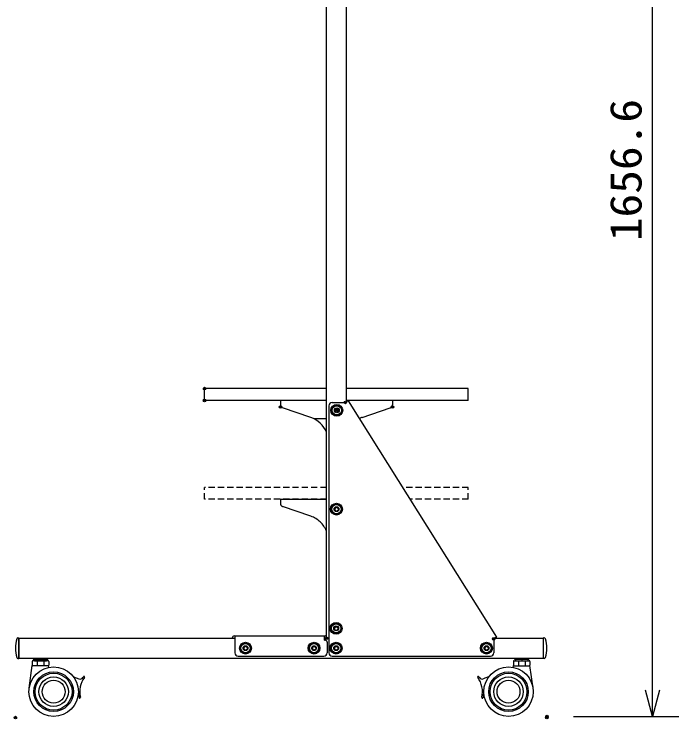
# Model space of a CAD drawing. Units: millimetres, scale not verified. Extents: x -62 to 62, y -116 to 117.
# Drawn here: x 9.2 to 59.6, y -5.8 to 47.7 of the extents above; entities that cross this region are included whole.
import ezdxf
from ezdxf.enums import TextEntityAlignment as Align

# ---------------------------------------------------------------- set-up
doc = ezdxf.new("R2010")
doc.units = ezdxf.units.MM
doc.header["$LTSCALE"] = 0.392256
doc.header["$PDMODE"] = 32
doc.header["$PDSIZE"] = 0.196
doc.linetypes.add('DASHED1', pattern=[1.8, 1.2, -0.6])
doc.linetypes.add('LONG_DOUBLE_CHAIN', pattern=[21.8, 18, -1, 0.6, -0.6, 0.6, -1])
for name, color, linetype in [('0-2_GAIKEI', 1, 'Continuous'), ('0-3_KIJUN', 7, 'Continuous'), ('0-4_WAKU', 3, 'Continuous'), ('0-5_DEFPOINTS', 7, 'Continuous')]:
    doc.layers.add(name, color=color, linetype=linetype)
doc.styles.add('ＭＳ ゴシック', font='')
doc.styles.get('ＭＳ ゴシック').set_extended_font_data('MS Gothic')

# ---------------------------------------------------------------- blocks, each defined once
blk = doc.blocks.new('_OPEN30')
at = {"layer": '0-3_KIJUN'}
blk.add_line((0, 0), (-1, 0), dxfattribs=at)
blk.add_lwpolyline([(-1, 0.2679), (0, 0), (-1, -0.2679)], dxfattribs=at)

msp = doc.modelspace()

# ---------------------------------------------------------------- linework, layer by layer
at = {"layer": '0-2_GAIKEI'}
for p, q in [((34.3752, 18.3025), (34.3752, 77.0055)), ((32.8752, 0.3555), (32.8752, 57.8755)), ((23.6252, 18.4055), (23.6252, 19.3055)), ((32.8752, 19.3055), (23.6252, 19.3055)), ((43.6252, 19.3055), (34.3752, 19.3055)), ((43.6252, 18.4055), (43.6252, 19.3055)), ((32.8752, 18.4055), (23.6252, 18.4055)), ((29.3752, 18.4055), (29.3752, 18.0841)), ((33.3002, 18.2555), (34.257, 18.2555)), ((34.512, 18.3883), (34.3367, 18.2784)), ((43.6252, 18.4055), (34.3752, 18.4055)), ((37.8752, 18.4055), (37.8752, 18.0841)), ((31.6732, 17.1185), (29.5442, 17.8476)), ((33.0502, 18.0055), (33.0502, -0.7445)), ((33.5252, 17.7227), (33.5252, 17.5883)), ((33.5295, 17.7302), (33.6458, 17.7973)), ((33.6252, 18.0405), (33.6252, 18.0046)), ((33.6545, 17.7973), (33.7708, 17.7302)), ((33.6752, 18.0405), (33.6752, 18.0046)), ((33.7752, 17.7227), (33.7752, 17.5883)), ((35.5772, 17.1185), (37.7062, 17.8476)), ((33.5295, 17.5808), (33.6458, 17.5137)), ((33.6545, 17.5137), (33.7708, 17.5808)), ((32.8752, 17.0113), (31.9276, 17.0113)), ((33.5002, 10.2227), (33.5002, 10.0883)), ((33.5045, 10.2302), (33.6208, 10.2973)), ((33.6002, 10.5405), (33.6002, 10.5046)), ((33.6295, 10.2973), (33.7458, 10.2302)), ((33.6502, 10.5405), (33.6502, 10.5046)), ((33.7502, 10.2227), (33.7502, 10.0883)), ((33.5045, 10.0808), (33.6208, 10.0137)), ((33.6295, 10.0137), (33.7458, 10.0808)), ((33.4752, 1.1727), (33.4752, 1.0383)), ((33.4795, 1.1802), (33.5958, 1.2473)), ((33.5752, 1.4905), (33.5752, 1.4546)), ((33.6045, 1.2473), (33.7208, 1.1802)), ((33.6252, 1.4905), (33.6252, 1.4546)), ((33.7252, 1.1727), (33.7252, 1.0383)), ((33.4795, 1.0308), (33.5958, 0.9637)), ((33.6045, 0.9637), (33.7208, 1.0308)), ((9.472, 0.3805), (9.5252, 0.3805)), ((9.5252, 0.3805), (9.5252, -1.1695)), ((9.5252, 0.3555), (25.9252, 0.3555)), ((9.5252, -1.1445), (9.5252, 0.3555)), ((25.7252, 0.3705), (25.7252, 0.3555)), ((25.8852, 0.5305), (32.7652, 0.5305)), ((25.8852, 0.3705), (25.8852, 0.3555)), ((25.9252, 0.3705), (25.8852, 0.3705)), ((25.9252, 0.5305), (25.9252, -0.7445)), ((32.7252, 0.2055), (32.7252, 0.5305)), ((32.7252, 0.3705), (32.7652, 0.3705)), ((32.7252, 0.3555), (33.0502, 0.3555)), ((32.7252, 0.2055), (32.7752, 0.2055)), ((32.7652, 0.3705), (32.7652, 0.3555)), ((33.0502, 0.3555), (32.8752, 0.3555)), ((32.9252, 0.0555), (32.9252, -0.7445)), ((45.5502, 0.2225), (45.5502, -0.7445)), ((45.6299, 0.3555), (49.3252, 0.3555)), ((49.3783, 0.3805), (49.3252, 0.3805)), ((49.3252, -1.1695), (49.3252, 0.3805)), ((26.6002, -0.3273), (26.6002, -0.4617)), ((26.6045, -0.3198), (26.7208, -0.2527)), ((26.6045, -0.4692), (26.7208, -0.5363)), ((26.7002, -0.0095), (26.7002, -0.0454)), ((26.7295, -0.2527), (26.8458, -0.3198)), ((26.7295, -0.5363), (26.8458, -0.4692)), ((26.7502, -0.0095), (26.7502, -0.0454)), ((26.8502, -0.3273), (26.8502, -0.4617)), ((31.8002, -0.3273), (31.8002, -0.4617)), ((31.8045, -0.3198), (31.9208, -0.2527)), ((31.8045, -0.4692), (31.9208, -0.5363)), ((31.9002, -0.0095), (31.9002, -0.0454)), ((31.9295, -0.2527), (32.0458, -0.3198)), ((31.9295, -0.5363), (32.0458, -0.4692)), ((31.9502, -0.0095), (31.9502, -0.0454)), ((32.0502, -0.3273), (32.0502, -0.4617)), ((33.4752, -0.3273), (33.4752, -0.4617)), ((33.4795, -0.3198), (33.5958, -0.2527)), ((33.4795, -0.4692), (33.5958, -0.5363)), ((33.5752, -0.0095), (33.5752, -0.0454)), ((33.6045, -0.2527), (33.7208, -0.3198)), ((33.6045, -0.5363), (33.7208, -0.4692)), ((33.6252, -0.0095), (33.6252, -0.0454)), ((33.7252, -0.3273), (33.7252, -0.4617)), ((44.8752, -0.3273), (44.8752, -0.4617)), ((44.8795, -0.3198), (44.9958, -0.2527)), ((44.8795, -0.4692), (44.9958, -0.5363)), ((44.9752, -0.0095), (44.9752, -0.0454)), ((45.0045, -0.2527), (45.1208, -0.3198)), ((45.0045, -0.5363), (45.1208, -0.4692)), ((45.0252, -0.0095), (45.0252, -0.0454)), ((45.1252, -0.3273), (45.1252, -0.4617)), ((26.1752, -0.9945), (32.6752, -0.9945)), ((33.3002, -0.9945), (45.3002, -0.9945)), ((9.472, -1.1695), (9.5252, -1.1695)), ((9.5252, -1.1445), (49.3252, -1.1445)), ((10.5502, -1.3995), (10.5502, -1.6995)), ((11.7502, -1.3495), (10.6002, -1.3495)), ((10.6252, -1.1445), (10.6252, -1.2245)), ((10.6252, -1.1445), (11.7252, -1.1445)), ((10.6252, -1.2245), (11.7252, -1.2245)), ((10.7152, -1.2245), (11.6352, -1.2245)), ((10.7152, -1.2245), (10.7152, -1.3495)), ((10.7152, -1.3495), (11.6352, -1.3495)), ((10.9252, -1.3495), (10.9252, -1.7495)), ((11.1752, -1.2245), (11.1752, -1.3495)), ((11.4252, -1.3495), (11.4252, -1.7495)), ((11.6352, -1.2245), (11.6352, -1.3495)), ((11.7252, -1.1445), (11.7252, -1.2245)), ((11.8002, -1.3995), (11.8002, -1.6995)), ((47.0502, -1.3995), (47.0502, -1.6995)), ((47.1002, -1.3495), (48.2502, -1.3495)), ((47.1252, -1.1445), (47.1252, -1.2245)), ((47.1252, -1.1445), (48.2252, -1.1445)), ((47.1252, -1.2245), (48.2252, -1.2245)), ((47.2152, -1.2245), (48.1352, -1.2245)), ((47.2152, -1.2245), (47.2152, -1.3495)), ((47.2152, -1.3495), (48.1352, -1.3495)), ((47.4252, -1.3495), (47.4252, -1.7495)), ((47.6752, -1.2245), (47.6752, -1.3495)), ((47.9252, -1.3495), (47.9252, -1.7495)), ((48.1352, -1.2245), (48.1352, -1.3495)), ((48.2252, -1.1445), (48.2252, -1.2245)), ((48.3002, -1.3995), (48.3002, -1.6995)), ((49.3783, -1.1695), (49.3252, -1.1695)), ((10.3176, -3.4446), (10.5543, -1.7194)), ((11.7502, -1.7495), (10.6002, -1.7495)), ((11.8152, -1.8594), (11.796, -1.7194)), ((47.0351, -1.8594), (47.0543, -1.7194)), ((47.1002, -1.7495), (48.2502, -1.7495)), ((48.5328, -3.4446), (48.296, -1.7194)), ((13.6831, -2.5852), (14.0972, -2.7266)), ((45.1672, -2.5852), (44.7531, -2.7266))]:
    msp.add_line(p, q, dxfattribs=at)
at = {"layer": '0-2_GAIKEI', "linetype": 'DASHED1'}
for p, q in [((32.8752, 11.8055), (23.6252, 11.8055)), ((23.6252, 10.9055), (23.6252, 11.8055)), ((43.6252, 11.8055), (38.6377, 11.8055)), ((43.6252, 10.9055), (43.6252, 11.8055)), ((32.8752, 10.9055), (23.6252, 10.9055)), ((43.6252, 10.9055), (39.2018, 10.9055))]:
    msp.add_line(p, q, dxfattribs=at)
at = {"layer": '0-2_GAIKEI', "linetype": 'LONG_DOUBLE_CHAIN'}
for p, q in [((29.3752, 10.9055), (32.8752, 10.9055)), ((29.3752, 10.9055), (29.3752, 10.5841)), ((31.6732, 9.6185), (29.5442, 10.3476))]:
    msp.add_line(p, q, dxfattribs=at)
at = {"layer": '0-2_GAIKEI'}
msp.add_lwpolyline([(34.512, 18.3883), (45.762, 0.4383), (45.6205, 0.3496)], dxfattribs=at)
for centre, radius in [((33.6502, 17.6555), 0.45), ((33.6502, 17.6555), 0.385), ((33.6502, 17.6555), 0.35), ((33.6502, 17.6555), 0.1835), ((33.6252, 10.1555), 0.45), ((33.6252, 10.1555), 0.385), ((33.6252, 10.1555), 0.35), ((33.6252, 10.1555), 0.1835), ((33.6002, 1.1055), 0.45), ((33.6002, 1.1055), 0.385), ((33.6002, 1.1055), 0.35), ((33.6002, 1.1055), 0.1835), ((26.7252, -0.3945), 0.45), ((31.9252, -0.3945), 0.45), ((33.6002, -0.3945), 0.45), ((45.0002, -0.3945), 0.45), ((26.7252, -0.3945), 0.385), ((26.7252, -0.3945), 0.35), ((26.7252, -0.3945), 0.1835), ((31.9252, -0.3945), 0.385), ((31.9252, -0.3945), 0.35), ((31.9252, -0.3945), 0.1835), ((33.6002, -0.3945), 0.385), ((33.6002, -0.3945), 0.35), ((33.6002, -0.3945), 0.1835), ((45.0002, -0.3945), 0.385), ((45.0002, -0.3945), 0.35), ((45.0002, -0.3945), 0.1835), ((12.1752, -3.6995), 1.875), ((46.6752, -3.6995), 1.875), ((12.1752, -3.6995), 1.5), ((12.1752, -3.6995), 1.4), ((12.1752, -3.6995), 1.1195), ((46.6752, -3.6995), 1.5), ((46.6752, -3.6995), 1.4), ((46.6752, -3.6995), 1.1195), ((12.1752, -3.6995), 0.8695), ((46.6752, -3.6995), 0.8695)]:
    msp.add_circle(centre, radius, dxfattribs=at)
for centre, radius, start, end in [((33.3002, 18.0055), 0.25, 90, 180), ((34.257, 18.4055), 0.15, 270, 302.07706), ((29.6252, 18.0841), 0.25, 180, 251.09542), ((33.5338, 17.7227), 0.00865, 120, 180), ((33.6502, 17.7899), 0.00865, 60, 120), ((33.7665, 17.7227), 0.00865, 0, 60), ((37.6252, 18.0841), 0.25, 288.90458, 0), ((33.5338, 17.5883), 0.00865, 180, 240), ((33.6502, 17.5212), 0.00865, 240, 300), ((33.7665, 17.5883), 0.00865, 300, 0), ((31.0252, 15.2264), 2, 22.33165, 71.09542), ((36.2252, 15.2264), 2, 108.90458, 115.54515), ((33.5088, 10.2227), 0.00865, 120, 180), ((33.6252, 10.2899), 0.00865, 60, 120), ((33.7415, 10.2227), 0.00865, 0, 60), ((33.5088, 10.0883), 0.00865, 180, 240), ((33.6252, 10.0212), 0.00865, 240, 300), ((33.7415, 10.0883), 0.00865, 300, 0), ((33.4838, 1.1727), 0.00865, 120, 180), ((33.6002, 1.2399), 0.00865, 60, 120), ((33.7165, 1.1727), 0.00865, 0, 60), ((33.4838, 1.0383), 0.00865, 180, 240), ((33.6002, 0.9711), 0.00865, 240, 300), ((33.7165, 1.0383), 0.00865, 300, 0), ((11.7752, -0.3945), 2.5, 163.66518, 196.33482), ((9.472, 0.2805), 0.1, 90, 163.66518), ((25.8852, 0.3705), 0.16, 90, 180), ((32.7652, 0.3705), 0.16, 86.41668, 90), ((32.7652, 0.3705), 0.16, 46.56746, 90), ((32.7752, 0.0555), 0.15, 0, 90), ((45.7002, 0.2225), 0.15, 122.07706, 180), ((49.3783, 0.2805), 0.1, 16.33482, 90), ((47.0752, -0.3945), 2.5, 343.66518, 16.33482), ((26.6088, -0.3273), 0.00865, 120, 180), ((26.6088, -0.4617), 0.00865, 180, 240), ((26.7252, -0.2601), 0.00865, 60, 120), ((26.8415, -0.3273), 0.00865, 0, 60), ((26.8415, -0.4617), 0.00865, 300, 0), ((31.8088, -0.3273), 0.00865, 120, 180), ((31.8088, -0.4617), 0.00865, 180, 240), ((31.9252, -0.2601), 0.00865, 60, 120), ((32.0415, -0.3273), 0.00865, 0, 60), ((32.0415, -0.4617), 0.00865, 300, 0), ((33.4838, -0.3273), 0.00865, 120, 180), ((33.4838, -0.4617), 0.00865, 180, 240), ((33.6002, -0.2601), 0.00865, 60, 120), ((33.7165, -0.3273), 0.00865, 0, 60), ((33.7165, -0.4617), 0.00865, 300, 0), ((44.8838, -0.3273), 0.00865, 120, 180), ((44.8838, -0.4617), 0.00865, 180, 240), ((45.0002, -0.2601), 0.00865, 60, 120), ((45.1165, -0.3273), 0.00865, 0, 60), ((45.1165, -0.4617), 0.00865, 300, 0), ((26.1752, -0.7445), 0.25, 180, 270), ((26.7252, -0.5289), 0.00865, 240, 300), ((31.9252, -0.5289), 0.00865, 240, 300), ((32.6752, -0.7445), 0.25, 270, 0), ((33.3002, -0.7445), 0.25, 180, 270), ((33.6002, -0.5289), 0.00865, 240, 300), ((45.0002, -0.5289), 0.00865, 240, 300), ((45.3002, -0.7445), 0.25, 270, 0), ((9.472, -1.0695), 0.1, 196.33482, 270), ((10.6002, -1.3995), 0.05, 90, 180), ((11.7502, -1.3995), 0.05, 0, 90), ((47.1002, -1.3995), 0.05, 90, 180), ((48.2502, -1.3995), 0.05, 0, 90), ((49.3783, -1.0695), 0.1, 270, 343.66518), ((10.6002, -1.6995), 0.05, 180, 270), ((11.7502, -1.6995), 0.05, 270, 0), ((47.1002, -1.6995), 0.05, 180, 270), ((48.2502, -1.6995), 0.05, 270, 0), ((14.178, -2.49), 0.25, 251.15583, 325.30567), ((15.9252, -3.6995), 1.775, 142.67065, 193.87703), ((15.9252, -3.6995), 1.875, 142.67065, 145.30567), ((14.474, -2.5928), 0.05, 50.57794, 142.67065), ((14.474, -2.5928), 0.05, 322.67065, 50.57794), ((44.3763, -2.5928), 0.05, 129.42206, 217.32935), ((42.9252, -3.6995), 1.775, 346.12297, 37.32935), ((44.3763, -2.5928), 0.05, 37.32935, 129.42206), ((42.9252, -3.6995), 1.875, 34.69433, 37.32935), ((44.6723, -2.49), 0.25, 214.69433, 288.84417), ((15.9252, -3.6995), 1.875, 180, 193.87703), ((42.9252, -3.6995), 1.875, 346.12297, 0), ((14.1534, -4.1372), 0.05, 193.87703, 287.20657), ((14.1534, -4.1372), 0.05, 287.20657, 13.87703), ((44.6969, -4.1372), 0.05, 166.12297, 252.79343), ((44.6969, -4.1372), 0.05, 252.79343, 346.12297)]:
    msp.add_arc(centre, radius, start, end, dxfattribs=at)
at = {"layer": '0-2_GAIKEI', "linetype": 'LONG_DOUBLE_CHAIN'}
for centre, radius, start, end in [((29.6252, 10.5841), 0.25, 180, 251.09542), ((31.0252, 7.7264), 2, 22.33164, 71.09542)]:
    msp.add_arc(centre, radius, start, end, dxfattribs=at)
at = {"layer": '0-2_GAIKEI'}
for p in [(23.6252, 19.3055), (23.6252, 18.4055), (34.3002, 18.2555), (29.3752, 17.9055), (33.6502, 17.6555), (37.8752, 17.9055), (32.8752, 0.3555), (45.5502, 0.3055)]:
    msp.add_point(p, dxfattribs=at)
at = {"layer": '0-4_WAKU'}
for p, q in [((57.596, -3.5745), (57.596, 75.2551)), ((51.596, -5.5745), (59.596, -5.5745))]:
    msp.add_line(p, q, dxfattribs=at)
at = {"layer": '0-5_DEFPOINTS'}
for p in [(9.2752, -5.6684), (49.5752, -5.6684), (49.596, -5.5745)]:
    msp.add_point(p, dxfattribs=at)

# ---------------------------------------------------------------- block references
at = {"layer": '0-4_WAKU', "xscale": 2, "yscale": 2, "rotation": 270}
msp.add_blockref('_OPEN30', (57.596, -5.5745), dxfattribs=at)

# ---------------------------------------------------------------- texts
at = {"layer": '0-4_WAKU', "style": 'ＭＳ ゴシック', "width": 1.1}
msp.add_text('1656.6', height=2.404, rotation=90, dxfattribs=at).set_placement((57.4864, 30.4925), align=Align.BOTTOM_LEFT)

doc.saveas('drawing.dxf')
